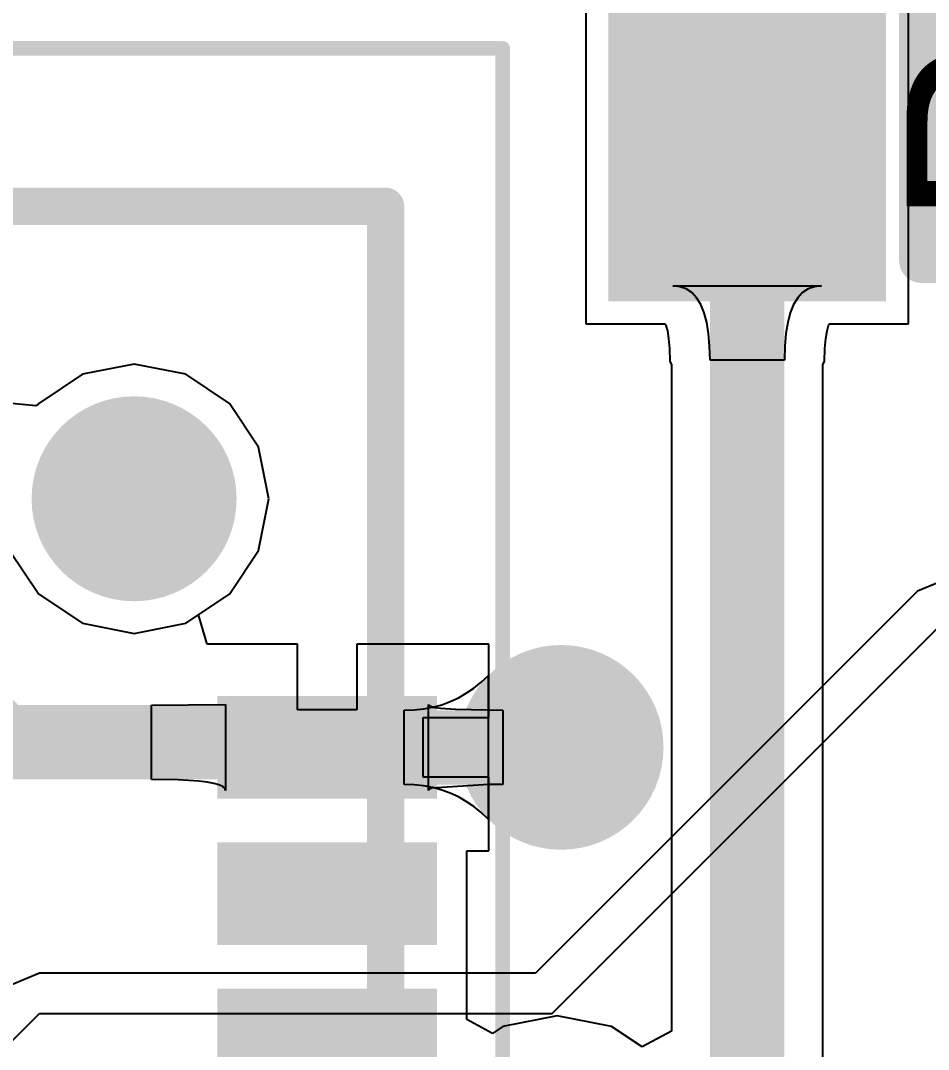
# Model space of a CAD drawing. Header units: inches. Extents: x 1.04 to 3.32, y 2.74 to 3.44.
# Drawn here: x 1.4135 to 1.5357, y 3.1582 to 3.2967 of the extents above; entities that cross this region are included whole.
import ezdxf

# ---------------------------------------------------------------- set-up
doc = ezdxf.new("R2010")
doc.units = ezdxf.units.IN
doc.header["$MEASUREMENT"] = 0
for name, color, linetype in [('Bottom Layer', 5, 'Continuous'), ('Bottom Solder', 6, 'Continuous'), ('Mechanical 12', 56, 'Continuous'), ('Mechanical 13', 56, 'Continuous'), ('Mechanical 15', 56, 'Continuous'), ('Multi-Layer', 9, 'Continuous'), ('Pad Holes', 156, 'Continuous'), ('Top Layer', 1, 'Continuous'), ('Top Overlay', 2, 'Continuous'), ('Top Paste', 8, 'Continuous'), ('Top Solder', 216, 'Continuous'), ('Via Holes', 16, 'Continuous')]:
    doc.layers.add(name, color=color, linetype=linetype)
doc.styles.add('Arial', font='', dxfattribs={"height": 0.2})
doc.styles.get('Arial').set_extended_font_data('Arial')

# ---------------------------------------------------------------- blocks, each defined once
blk = doc.blocks.new('R0805_36')
at = {"layer": 'Top Layer'}
for points in [[(0.02952755, 0.0511811), (0.02952755, 0.0177165), (-0.02952755, 0.0177165), (-0.02952755, 0.0511811)], [(0.02952765, -0.0177165), (0.02952765, -0.0511811), (-0.02952745, -0.0511811), (-0.02952745, -0.0177165)]]:
    blk.add_hatch(color=1, dxfattribs=at).paths.add_polyline_path(points)
at = {"layer": 'Top Overlay'}
blk.add_hatch(color=2, dxfattribs=at).paths.add_polyline_path([(-0.0259985, -0.0089498), (0.0260015, -0.0089498), (0.0260015, 0.0100502), (-0.0259985, 0.0100502)])
at = {"layer": 'Top Paste'}
for points in [[(0.02952755, 0.0511811), (0.02952755, 0.0177165), (-0.02952755, 0.0177165), (-0.02952755, 0.0511811)], [(0.02952765, -0.0177165), (0.02952765, -0.0511811), (-0.02952745, -0.0511811), (-0.02952745, -0.0177165)]]:
    blk.add_hatch(color=8, dxfattribs=at).paths.add_polyline_path(points)
at = {"layer": 'Top Solder'}
for points in [[(0.03149605, 0.0531496), (0.03149605, 0.015748), (-0.03149605, 0.015748), (-0.03149605, 0.0531496)], [(0.03149615, -0.015748), (0.03149615, -0.0531496), (-0.03149595, -0.0531496), (-0.03149595, -0.015748)]]:
    blk.add_hatch(color=216, dxfattribs=at).paths.add_polyline_path(points)
at = {"layer": 'Top Overlay'}
for points in [[(0.026, 0.0110001, 0.006, 0.006, 0), (-0.0260001, 0.011, 0.006, 0.006, 0)], [(-0.0260001, 0.011, 0.006, 0.006, 0), (-0.0260001, -0.0110001, 0.006, 0.006, 0)], [(0.026, 0.0110001, 0.006, 0.006, 0), (0.0260001, -0.011, 0.006, 0.006, 0)], [(0.0260001, -0.011, 0.006, 0.006, 0), (-0.0260001, -0.0110001, 0.006, 0.006, 0)]]:
    blk.add_lwpolyline(points, format="xyseb", dxfattribs=at)
for points in [[(-0.0275001, 0.011, 0.003, 0.003, 1), (-0.0245001, 0.011, 0.003, 0.003, 1)], [(-0.0275001, 0.011, 0.003, 0.003, 1), (-0.0245001, 0.011, 0.003, 0.003, 1)], [(0.0245, 0.0110001, 0.003, 0.003, 1), (0.0275, 0.0110001, 0.003, 0.003, 1)], [(0.0245, 0.0110001, 0.003, 0.003, 1), (0.0275, 0.0110001, 0.003, 0.003, 1)], [(-0.0275001, -0.0110001, 0.003, 0.003, 1), (-0.0245001, -0.0110001, 0.003, 0.003, 1)], [(-0.0275001, -0.0110001, 0.003, 0.003, 1), (-0.0245001, -0.0110001, 0.003, 0.003, 1)], [(0.0245001, -0.011, 0.003, 0.003, 1), (0.0275001, -0.011, 0.003, 0.003, 1)], [(0.0245001, -0.011, 0.003, 0.003, 1), (0.0275001, -0.011, 0.003, 0.003, 1)]]:
    blk.add_lwpolyline(points, format="xyseb", close=True, dxfattribs=at)
at = {"layer": 'Mechanical 12', "style": 'Arial'}
blk.add_text('R6', height=0.026, dxfattribs=at).set_placement((-0.0216596, -0.0129958))
blk = doc.blocks.new('AMPHENOL_12401598E4_2A_48')
at = {"layer": 'Bottom Layer'}
h = blk.add_hatch(color=5, dxfattribs=at)
edge = h.paths.add_edge_path()
edge.add_arc((-0.1417323, 0), 0.0127953, 0, 360)
at = {"layer": 'Bottom Solder'}
h = blk.add_hatch(color=6, dxfattribs=at)
edge = h.paths.add_edge_path()
edge.add_arc((-0.1417323, 0), 0.0137953, 0, 360)
at = {"layer": 'Multi-Layer'}
h = blk.add_hatch(color=9, dxfattribs=at)
edge = h.paths.add_edge_path()
edge.add_arc((-0.1417323, 0), 0.0127953, 0, 360)
at = {"layer": 'Pad Holes'}
h = blk.add_hatch(color=7, dxfattribs=at)
edge = h.paths.add_edge_path()
edge.add_arc((-0.1417323, 0), 0.0127953, 0, 360)
at = {"layer": 'Top Layer'}
for points in [[(-0.1141733, 0.03976375), (-0.1023623, 0.03976375), (-0.1023623, 0.01220465), (-0.1141733, 0.01220465)], [(-0.0944883, 0.03976375), (-0.0826773, 0.03976375), (-0.0826773, 0.01220465), (-0.0944883, 0.01220465)], [(-0.0748031, 0.03976375), (-0.0629921, 0.03976375), (-0.0629921, 0.01220465), (-0.0748031, 0.01220465)]]:
    blk.add_hatch(color=1, dxfattribs=at).paths.add_polyline_path(points)
h = blk.add_hatch(color=1, dxfattribs=at)
edge = h.paths.add_edge_path()
edge.add_arc((-0.1417323, 0), 0.0127953, 0, 360)
at = {"layer": 'Top Paste'}
for points in [[(-0.1141733, 0.03976375), (-0.1023623, 0.03976375), (-0.1023623, 0.01220465), (-0.1141733, 0.01220465)], [(-0.0944883, 0.03976375), (-0.0826773, 0.03976375), (-0.0826773, 0.01220465), (-0.0944883, 0.01220465)], [(-0.0748031, 0.03976375), (-0.0629921, 0.03976375), (-0.0629921, 0.01220465), (-0.0748031, 0.01220465)]]:
    blk.add_hatch(color=8, dxfattribs=at).paths.add_polyline_path(points)
at = {"layer": 'Top Solder'}
for points in [[(-0.1151733, 0.04076375), (-0.1013623, 0.04076375), (-0.1013623, 0.01120465), (-0.1151733, 0.01120465)], [(-0.0954883, 0.04076375), (-0.0816773, 0.04076375), (-0.0816773, 0.01120465), (-0.0954883, 0.01120465)], [(-0.0758031, 0.04076375), (-0.0619921, 0.04076375), (-0.0619921, 0.01120465), (-0.0758031, 0.01120465)]]:
    blk.add_hatch(color=216, dxfattribs=at).paths.add_polyline_path(points)
h = blk.add_hatch(color=216, dxfattribs=at)
edge = h.paths.add_edge_path()
edge.add_arc((-0.1417323, 0), 0.0137953, 0, 360)
at = {"layer": 'Mechanical 13'}
for points in [[(0.1811025, 0.0338583, 0.005, 0.005, 0), (-0.1811024, 0.0338583, 0.005, 0.005, 0)], [(-0.1811024, -0.3775591, 0.005, 0.005, 0), (-0.1811024, 0.0338583, 0.005, 0.005, 0)]]:
    blk.add_lwpolyline(points, format="xyseb", dxfattribs=at)
blk.add_lwpolyline([(-0.1823524, 0.0338583, 0.0025, 0.0025, 1), (-0.1798524, 0.0338583, 0.0025, 0.0025, 1)], format="xyseb", close=True, dxfattribs=at)
blk.add_lwpolyline([(-0.1823524, 0.0338583, 0.0025, 0.0025, 1), (-0.1798524, 0.0338583, 0.0025, 0.0025, 1)], format="xyseb", close=True, dxfattribs=at)
at = {"layer": 'Mechanical 15'}
for points in [[(0.2023622, 0.0496063, 0.0019685, 0.0019685, 0), (-0.2023622, 0.0496063, 0.0019685, 0.0019685, 0)], [(-0.2023622, -0.3874016, 0.0019685, 0.0019685, 0), (-0.2023622, 0.0496063, 0.0019685, 0.0019685, 0)]]:
    blk.add_lwpolyline(points, format="xyseb", dxfattribs=at)
blk.add_lwpolyline([(-0.2028543, 0.0496063, 0.0009842, 0.0009842, 1), (-0.2018701, 0.0496063, 0.0009842, 0.0009842, 1)], format="xyseb", close=True, dxfattribs=at)
blk.add_lwpolyline([(-0.2028543, 0.0496063, 0.0009842, 0.0009842, 1), (-0.2018701, 0.0496063, 0.0009842, 0.0009842, 1)], format="xyseb", close=True, dxfattribs=at)
at = {"layer": 'Top Overlay'}
for points in [[(-0.1811024, -0.011811, 0.005, 0.005, 0), (-0.1811024, 0.0338583, 0.005, 0.005, 0)], [(-0.1267717, 0.0338583, 0.005, 0.005, 0), (-0.1811024, 0.0338583, 0.005, 0.005, 0)]]:
    blk.add_lwpolyline(points, format="xyseb", dxfattribs=at)
for points in [[(-0.1823524, 0.0338583, 0.0025, 0.0025, 1), (-0.1798524, 0.0338583, 0.0025, 0.0025, 1)], [(-0.1823524, 0.0338583, 0.0025, 0.0025, 1), (-0.1798524, 0.0338583, 0.0025, 0.0025, 1)], [(-0.1280217, 0.0338583, 0.0025, 0.0025, 1), (-0.1255217, 0.0338583, 0.0025, 0.0025, 1)], [(-0.1823524, -0.011811, 0.0025, 0.0025, 1), (-0.1798524, -0.011811, 0.0025, 0.0025, 1)]]:
    blk.add_lwpolyline(points, format="xyseb", close=True, dxfattribs=at)

msp = doc.modelspace()

# ---------------------------------------------------------------- hatches: boundary and pattern name
at = {"layer": 'Bottom Layer'}
h = msp.add_hatch(color=5, dxfattribs=at)
edge = h.paths.add_edge_path()
edge.add_arc((1.4862205, 3.1988189), 0.0137795, 0, 360)
at = {"layer": 'Top Layer'}
h = msp.add_hatch(color=1, dxfattribs=at)
edge = h.paths.add_edge_path()
edge.add_arc((1.4862205, 3.1988189), 0.0137795, 0, 360)
at = {"layer": 'Via Holes'}
h = msp.add_hatch(color=7, dxfattribs=at)
edge = h.paths.add_edge_path()
edge.add_arc((1.4862205, 3.1988189), 0.007874, 0, 360)

# ---------------------------------------------------------------- linework, layer by layer
at = {"layer": 'Bottom Layer'}
for p, q in [((1.4287402, 3.2504272), (1.4217968, 3.2490461)), ((1.4356836, 3.2490461), (1.4287402, 3.2504272)), ((1.4217968, 3.2490461), (1.4159105, 3.245113)), ((1.4415699, 3.245113), (1.4356836, 3.2490461)), ((1.4155157, 3.2448095), (1.4113339, 3.245192)), ((1.4159105, 3.245113), (1.4157997, 3.2449472)), ((1.445503, 3.2392267), (1.4415699, 3.245113)), ((1.4157997, 3.2449472), (1.4155157, 3.2448095)), ((1.4468841, 3.2322833), (1.445503, 3.2392267)), ((1.445503, 3.2253399), (1.4468841, 3.2322833)), ((1.4119774, 3.2253399), (1.4159105, 3.2194536)), ((1.4415699, 3.2194536), (1.445503, 3.2253399)), ((1.538, 3.221412), (1.5341731, 3.2198269)), ((1.4159105, 3.2194536), (1.4217968, 3.2155205)), ((1.4356836, 3.2155205), (1.4415699, 3.2194536)), ((1.534173, 3.2198267), (1.4827582, 3.168412)), ((1.5341731, 3.2198269), (1.534173, 3.2198267)), ((1.485, 3.163), (1.538, 3.216)), ((1.4217968, 3.2155205), (1.4287402, 3.2141394)), ((1.4287402, 3.2141394), (1.4356836, 3.2155205)), ((1.4159999, 3.1684121), (1.412173, 3.1668269)), ((1.4160001, 3.168412), (1.4159999, 3.1684121)), ((1.4827582, 3.168412), (1.4160001, 3.168412)), ((1.4069999, 3.1539999), (1.4159999, 3.163)), ((1.4159999, 3.163), (1.485, 3.163))]:
    msp.add_line(p, q, dxfattribs=at)
at = {"layer": 'Top Layer'}
for p, q in [((1.4895254, 3.3248675), (1.4895254, 3.2558125)), ((1.53299, 3.2558125), (1.53299, 3.3248675)), ((1.5022077, 3.2608325), (1.5012577, 3.2609325)), ((1.5012577, 3.2609325), (1.5212577, 3.2609325)), ((1.5030577, 3.2605325), (1.5022077, 3.2608325)), ((1.5038077, 3.2600325), (1.5030577, 3.2605325)), ((1.5194577, 3.2605325), (1.5187077, 3.2600325)), ((1.5203077, 3.2608325), (1.5194577, 3.2605325)), ((1.5212577, 3.2609325), (1.5203077, 3.2608325)), ((1.5044577, 3.2593325), (1.5038077, 3.2600325)), ((1.5050077, 3.2584325), (1.5044577, 3.2593325)), ((1.5180577, 3.2593325), (1.5175077, 3.2584325)), ((1.5187077, 3.2600325), (1.5180577, 3.2593325)), ((1.5054577, 3.2573325), (1.5050077, 3.2584325)), ((1.5175077, 3.2584325), (1.5170577, 3.2573325)), ((1.5058077, 3.2560325), (1.5054577, 3.2573325)), ((1.5170577, 3.2573325), (1.5167077, 3.2560325)), ((1.4895254, 3.2558125), (1.5002083, 3.2558125)), ((1.5002083, 3.2558125), (1.5002389, 3.2557958)), ((1.5002389, 3.2557958), (1.5003202, 3.2555973)), ((1.5003202, 3.2555973), (1.5005128, 3.2548818)), ((1.5005128, 3.2548818), (1.5006849, 3.253849)), ((1.5060577, 3.2545325), (1.5058077, 3.2560325)), ((1.5167077, 3.2560325), (1.5164577, 3.2545325)), ((1.5218305, 3.253849), (1.5220026, 3.2548818)), ((1.5220026, 3.2548818), (1.5221952, 3.2555972)), ((1.5221952, 3.2555972), (1.5222765, 3.2557958)), ((1.5222765, 3.2557958), (1.5223072, 3.2558125)), ((1.5223072, 3.2558125), (1.53299, 3.2558125)), ((1.5006849, 3.253849), (1.500802, 3.252522)), ((1.5062077, 3.2528325), (1.5060577, 3.2545325)), ((1.5164577, 3.2545325), (1.5163077, 3.2528325)), ((1.5217134, 3.252522), (1.5218305, 3.253849)), ((1.500802, 3.252522), (1.5008476, 3.2507901)), ((1.5062577, 3.2509325), (1.5062077, 3.2528325)), ((1.5163077, 3.2528325), (1.5162577, 3.2509325)), ((1.5216678, 3.2507901), (1.5217134, 3.252522)), ((1.5008476, 3.2507901), (1.5010618, 3.2503092)), ((1.5162577, 3.2509325), (1.5062577, 3.2509325)), ((1.5214536, 3.2503091), (1.5216678, 3.2507901)), ((1.4287402, 3.2504272), (1.4217968, 3.2490461)), ((1.4356836, 3.2490461), (1.4287402, 3.2504272)), ((1.5010618, 3.2503092), (1.5010618, 3.1605964)), ((1.5214536, 3.1340713), (1.5214536, 3.2503091)), ((1.4217968, 3.2490461), (1.4159105, 3.245113)), ((1.4415699, 3.245113), (1.4356836, 3.2490461)), ((1.4155157, 3.2448095), (1.4113339, 3.245192)), ((1.4159105, 3.245113), (1.4157997, 3.2449472)), ((1.445503, 3.2392267), (1.4415699, 3.245113)), ((1.4157997, 3.2449472), (1.4155157, 3.2448095)), ((1.4468841, 3.2322833), (1.445503, 3.2392267)), ((1.445503, 3.2253399), (1.4468841, 3.2322833)), ((1.4415699, 3.2194536), (1.445503, 3.2253399)), ((1.437391, 3.2166613), (1.4415699, 3.2194536)), ((1.4385853, 3.2127243), (1.437391, 3.2166613)), ((1.4507244, 3.2127243), (1.4385853, 3.2127243)), ((1.4507244, 3.2038632), (1.4507244, 3.2127243)), ((1.4765039, 3.2127243), (1.4587244, 3.2127243)), ((1.4587244, 3.2127243), (1.4587244, 3.2038632)), ((1.4765039, 3.2028188), (1.4765039, 3.2127243)), ((1.4754475, 3.2075818), (1.4763799, 3.2084645)), ((1.4763799, 3.2084645), (1.47638, 3.1891731)), ((1.4734533, 3.2060952), (1.474472, 3.2067921)), ((1.474472, 3.2067921), (1.4754475, 3.2075818)), ((1.4701378, 3.2045621), (1.4712862, 3.2049802)), ((1.4712862, 3.2049802), (1.4723913, 3.2054913)), ((1.4723913, 3.2054913), (1.4734533, 3.2060952)), ((1.4310649, 3.2045078), (1.4410649, 3.2046043)), ((1.4310649, 3.1945078), (1.4310649, 3.2045078)), ((1.4410649, 3.2046043), (1.4410649, 3.1930333)), ((1.4587244, 3.2038632), (1.4507244, 3.2038632)), ((1.4651123, 3.2038188), (1.4664335, 3.2038653)), ((1.4651124, 3.1938188), (1.4651123, 3.2038188)), ((1.4664335, 3.2038653), (1.4677115, 3.2040046)), ((1.4677115, 3.2040046), (1.4689462, 3.2042369)), ((1.4683839, 3.1930333), (1.4683839, 3.2046043)), ((1.4683839, 3.2046043), (1.4684839, 3.2044551)), ((1.4684839, 3.2044551), (1.4687839, 3.2043215)), ((1.4687839, 3.2043215), (1.4692839, 3.2042037)), ((1.4689462, 3.2042369), (1.4701378, 3.2045621)), ((1.4692839, 3.2042037), (1.4699839, 3.2041016)), ((1.4699839, 3.2041016), (1.4719839, 3.2039445)), ((1.4719839, 3.2039445), (1.4783839, 3.2038188)), ((1.4783839, 3.2038188), (1.4783839, 3.1938188)), ((1.4676429, 3.1948188), (1.4676429, 3.2028188)), ((1.4676429, 3.2028188), (1.4765039, 3.2028188)), ((1.4346649, 3.1944488), (1.4310649, 3.1945078)), ((1.4374649, 3.1942719), (1.4346649, 3.1944488)), ((1.4385649, 3.1941392), (1.4374649, 3.1942719)), ((1.4394649, 3.193977), (1.4385649, 3.1941392)), ((1.4401649, 3.1937853), (1.4394649, 3.193977)), ((1.4406649, 3.1935641), (1.4401649, 3.1937853)), ((1.4664336, 3.1937723), (1.4651124, 3.1938188)), ((1.4677115, 3.193633), (1.4664336, 3.1937723)), ((1.4765039, 3.1948188), (1.4676429, 3.1948188)), ((1.4764839, 3.1938109), (1.4687839, 3.1933161)), ((1.4783839, 3.1938188), (1.4764839, 3.1938109)), ((1.4765039, 3.1849133), (1.4765039, 3.1948188)), ((1.4409649, 3.1933135), (1.4406649, 3.1935641)), ((1.4410649, 3.1930333), (1.4409649, 3.1933135)), ((1.4689463, 3.1934007), (1.4677115, 3.193633)), ((1.4684839, 3.1931825), (1.4683839, 3.1930333)), ((1.4687839, 3.1933161), (1.4684839, 3.1931825)), ((1.4701379, 3.1930755), (1.4689463, 3.1934007)), ((1.4712862, 3.1926574), (1.4701379, 3.1930755)), ((1.4723914, 3.1921464), (1.4712862, 3.1926574)), ((1.4734534, 3.1915424), (1.4723914, 3.1921464)), ((1.4744721, 3.1908456), (1.4734534, 3.1915424)), ((1.4754477, 3.1900558), (1.4744721, 3.1908456)), ((1.47638, 3.1891731), (1.4754477, 3.1900558)), ((1.4735039, 3.1621665), (1.4735039, 3.1849133)), ((1.4735039, 3.1849133), (1.4765039, 3.1849133)), ((1.4769761, 3.1603105), (1.4735039, 3.1621665)), ((1.4856896, 3.1626942), (1.4783622, 3.1612367)), ((1.493017, 3.1612367), (1.4856896, 3.1626942)), ((1.4783622, 3.1612367), (1.4769761, 3.1603105)), ((1.4971248, 3.158492), (1.493017, 3.1612367)), ((1.5010618, 3.1605964), (1.4971248, 3.158492))]:
    msp.add_line(p, q, dxfattribs=at)
for points in [[(1.5112577, 3.1340713, 0.01, 0.01, 0), (1.5112577, 3.29034, 0.01, 0.01, 0)], [(1.402843, 3.2077556, 0.01, 0.01, 0), (1.4110908, 3.1995078, 0.01, 0.01, 0)], [(1.4110908, 3.1995078, 0.01, 0.01, 0), (1.4540354, 3.1995078, 0.01, 0.01, 0)], [(1.4540354, 3.1995078, 0.01, 0.01, 0), (1.4547244, 3.1988188, 0.01, 0.01, 0)], [(1.4547244, 3.1988188, 0.01, 0.01, 0), (1.4862204, 3.1988188, 0.01, 0.01, 0)], [(1.4862204, 3.1988188, 0.01, 0.01, 0), (1.4862205, 3.1988189, 0.01, 0.01, 0)]]:
    msp.add_lwpolyline(points, format="xyseb", dxfattribs=at)
for points in [[(1.5087577, 3.29034, 0.005, 0.005, 1), (1.5137577, 3.29034, 0.005, 0.005, 1)], [(1.4085908, 3.1995078, 0.005, 0.005, 1), (1.4135908, 3.1995078, 0.005, 0.005, 1)], [(1.4085908, 3.1995078, 0.005, 0.005, 1), (1.4135908, 3.1995078, 0.005, 0.005, 1)], [(1.4515354, 3.1995078, 0.005, 0.005, 1), (1.4565354, 3.1995078, 0.005, 0.005, 1)], [(1.4515354, 3.1995078, 0.005, 0.005, 1), (1.4565354, 3.1995078, 0.005, 0.005, 1)], [(1.4522244, 3.1988188, 0.005, 0.005, 1), (1.4572244, 3.1988188, 0.005, 0.005, 1)], [(1.4522244, 3.1988188, 0.005, 0.005, 1), (1.4572244, 3.1988188, 0.005, 0.005, 1)], [(1.4837204, 3.1988188, 0.005, 0.005, 1), (1.4887204, 3.1988188, 0.005, 0.005, 1)], [(1.4837204, 3.1988188, 0.005, 0.005, 1), (1.4887204, 3.1988188, 0.005, 0.005, 1)], [(1.4837205, 3.1988189, 0.005, 0.005, 1), (1.4887205, 3.1988189, 0.005, 0.005, 1)]]:
    msp.add_lwpolyline(points, format="xyseb", close=True, dxfattribs=at)

# ---------------------------------------------------------------- block references
for name, p, rotation in [('R0805_36', (1.5457065, 3.29034), 90), ('AMPHENOL_12401598E4_2A_48', (1.4287402, 3.090551), 270)]:
    msp.add_blockref(name, p, dxfattribs=dict(rotation=rotation))

doc.saveas('drawing.dxf')
